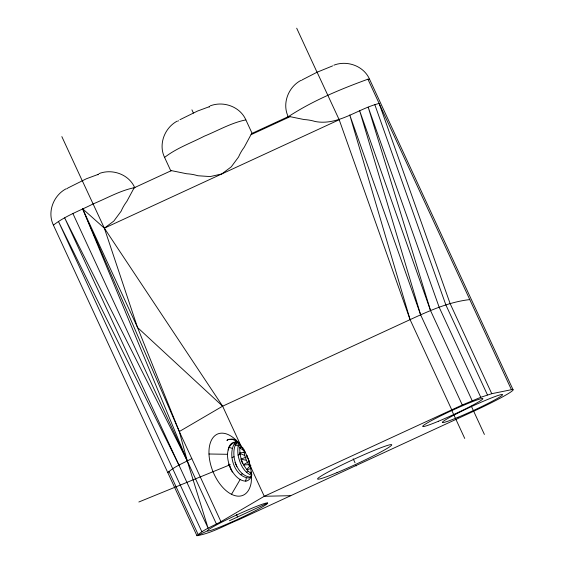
<?xml version="1.0" encoding="UTF-8"?>
<svg xmlns="http://www.w3.org/2000/svg" width="564" height="564" viewBox="0 0 564 564"><rect width="100%" height="100%" fill="white"/><g stroke="black" fill="none" stroke-linecap="round" stroke-linejoin="round"><path stroke-width="0.85" d="M228.596 439.384L227.024 440.294L228.596 439.384L231.712 439.081M251.897 474.698C251.325 477.602 249.366 480.19 246.496 481.099C230.845 482.072 218.571 446.476 236.154 441.873M235.562 442.007C226.763 452.758 234.123 477.292 248.971 477.99L251.191 476.622M245.678 481.092L246.292 478.117M65.995 188.848C53.418 195.532 47.031 212.078 53.411 225.142L196.949 535.715C203.682 529.363 212.896 526.127 220.94 521.658L179.303 431.545L137.538 327.508L104.354 228.159L113.829 221.067L121.14 211.19A60.32 49.547 59.7 0 1 126.808 201.44L134.154 187.798L171.371 170.617L186.747 173.768A60.32 49.9 70.8 0 1 197.915 175.749L210.21 176.574L221.772 173.952L231.247 166.859L238.558 156.982A60.32 49.547 59.7 0 1 244.233 147.232L251.572 133.597L288.789 116.41L304.165 119.561A60.32 49.9 70.8 0 1 315.332 121.542C338.449 125.772 357.59 108.789 379.128 103.459L450.121 303.58L491.759 393.693L511.428 389.696L367.918 79.2C340.444 89.204 312.689 100.716 288.253 116.734C281.866 103.663 288.26 87.117 300.838 80.433M231.515 494.304L240.038 479.71M250.254 473.436L251.121 471.962M236.753 442.303C229.463 453.28 236.499 476.538 251.015 477.151M167.804 472.639C174.537 466.287 183.751 463.044 191.795 458.581M207.481 530.858L208.306 529.85A33.17 2.2 -24.8 0 1 256.366 506.437A33.17 2.2 -24.8 0 1 251.015 512.951A33.17 2.2 -24.8 0 1 207.481 530.858L196.949 535.715C211.563 533.276 224.916 525.232 238.621 519.747L473.464 411.332A44.767 2.968 -24.8 0 0 511.428 389.696M66.799 188.898L67.25 188.397M97.967 174.798L98.418 174.304L86.355 178.781L67.743 188.08M53.411 225.142C65.205 215.906 79.876 210.753 93.145 203.9C106.843 198.324 120.16 190.491 134.704 187.615C128.902 174.325 112.222 168.432 98.989 173.613M177.977 121.175L178.421 120.675M209.145 107.075L209.589 106.582L197.527 111.059L179.916 119.716M171.371 170.617L170.836 170.934L164.589 157.419C176.377 148.184 191.048 143.03 204.316 136.178C218.014 130.601 231.332 122.769 245.876 119.892L252.122 133.407L251.572 133.597M301.641 80.483L302.085 79.989M246.806 469.452L249.598 466.4L250.959 465.843M250.437 473.739L251.671 472.858M177.166 121.126C164.596 127.809 158.202 144.356 164.589 157.419M302.586 79.665L317.095 72.22L332.626 65.889M288.253 116.734L288.789 116.41L287.753 116.959M244.804 451.341L239.883 444.319A33.17 18.647 67.8 0 0 210.471 442.465A33.17 18.647 67.8 0 0 224.155 488.875A33.17 18.647 67.8 0 0 251.184 482.629C252.446 469.847 249.112 456.29 241.089 446.124L222.632 406.179L104.354 228.159L82.654 208.842L187.234 460.837L64.67 217.894L208.123 528.249L187.234 460.837L179.303 431.545L222.632 406.179L410.091 319.633C429.211 310.849 448.627 302.015 469.791 299.583M220.94 521.658L264.269 496.285L462.283 404.987L480.775 397.296L491.759 393.693M251.086 134.669L289.981 116.713M317.116 72.234L339.19 119.744L104.354 228.159L82.252 180.635M229.379 520.748L267.703 503.053M232.016 457.573L234.06 456.741M251.079 475.184C243.303 471.807 239.637 462.945 238.064 455.106L240.102 454.274L239.742 449.466L240.236 445.081L238.191 445.912L234.913 444.784M245.467 452.081L239.27 453.089M246.976 455.352L247.314 456.72L240.772 459.152L246.341 460.287L249.598 466.4L251.22 468.346L247.081 469.777M138.85 502.002L230.295 464.658M240.334 474.676L242.379 473.845M246.376 472.209L248.421 471.377L251.424 473.682M228.787 465.272L229.52 464.976M134.944 187.502L134.154 187.798L134.704 187.615M333.825 65.205C347.057 60.017 363.745 65.91 369.547 79.207L513.078 389.78M210.161 105.891C223.393 100.709 240.074 106.603 245.876 119.892M234.899 444.087L238.988 443.776C237.423 447.33 237.67 451.327 238.064 455.106M248.555 464.666L243.162 464.94L249.196 461.408L247.314 456.72M228.631 439.497L232.417 439.356L238.015 441.774M290.763 495.671L264.269 496.285L250 465.399L248.336 458.934M367.918 79.2L369.547 79.207M208.99 453.999L227.609 454.295M239.594 447.266L242.915 447.717M232.488 439.004L235.865 439.934M228.864 447.252L232.149 448.38M240.052 453.435L244.762 455.5L246.341 460.287M239.411 447.59L243.937 450.636L244.762 455.5M222.632 406.179L137.538 327.508L82.654 208.842L179.303 431.545M248.421 471.377C243.916 466.724 241.244 460.591 240.102 454.274M231.515 470.609L232.396 472.068M229.992 466.4L228.688 464.087L230.775 469.149M178.978 465.173L58.402 221.391L201.877 531.81M487.444 394.892L445.807 304.779L374.849 104.735M480.775 397.296L439.137 307.183L368.2 107.202L430.558 310.63L472.195 400.736M296.692 28.2L316.968 72.079M471.328 406.15L484.398 434.442M451.729 409.746L410.091 319.633L349.743 114.971L420.645 314.874L462.283 404.987M451.658 410.148L464.729 438.439M353.177 458.772L355.01 462.748M191.922 109.846L193.396 113.047M356.039 465.54L356.222 465.934M61.85 136.615L82.168 180.579M236.485 514.558L237.592 516.955M72.939 213.615L216.379 523.921M168.918 471.278L198.063 534.355M241.075 459.871L242.562 463.488M235.026 462.346L236.817 466.682M430.558 310.63L359.635 110.692L420.645 314.874M339.19 119.744L410.091 319.633M243.838 449.233L243.937 450.636M231.064 469.008L231.071 469.875M228.145 450.016A19.423 10.92 67.8 0 1 239.665 443.177M458.038 417.282A33.17 2.2 -24.8 0 0 502.545 394.638A33.17 2.2 -24.8 0 0 456.713 413.701A33.17 2.2 -24.8 0 0 458.038 417.282M336.99 472.632A40.791 2.7 -24.8 0 0 391.719 444.784A40.791 2.7 -24.8 0 0 335.361 468.226A40.791 2.7 -24.8 0 0 336.99 472.632M438.369 421.28A33.17 2.2 -24.8 0 0 482.876 398.635A33.17 2.2 -24.8 0 0 437.044 417.698A33.17 2.2 -24.8 0 0 438.369 421.28"/></g></svg>
